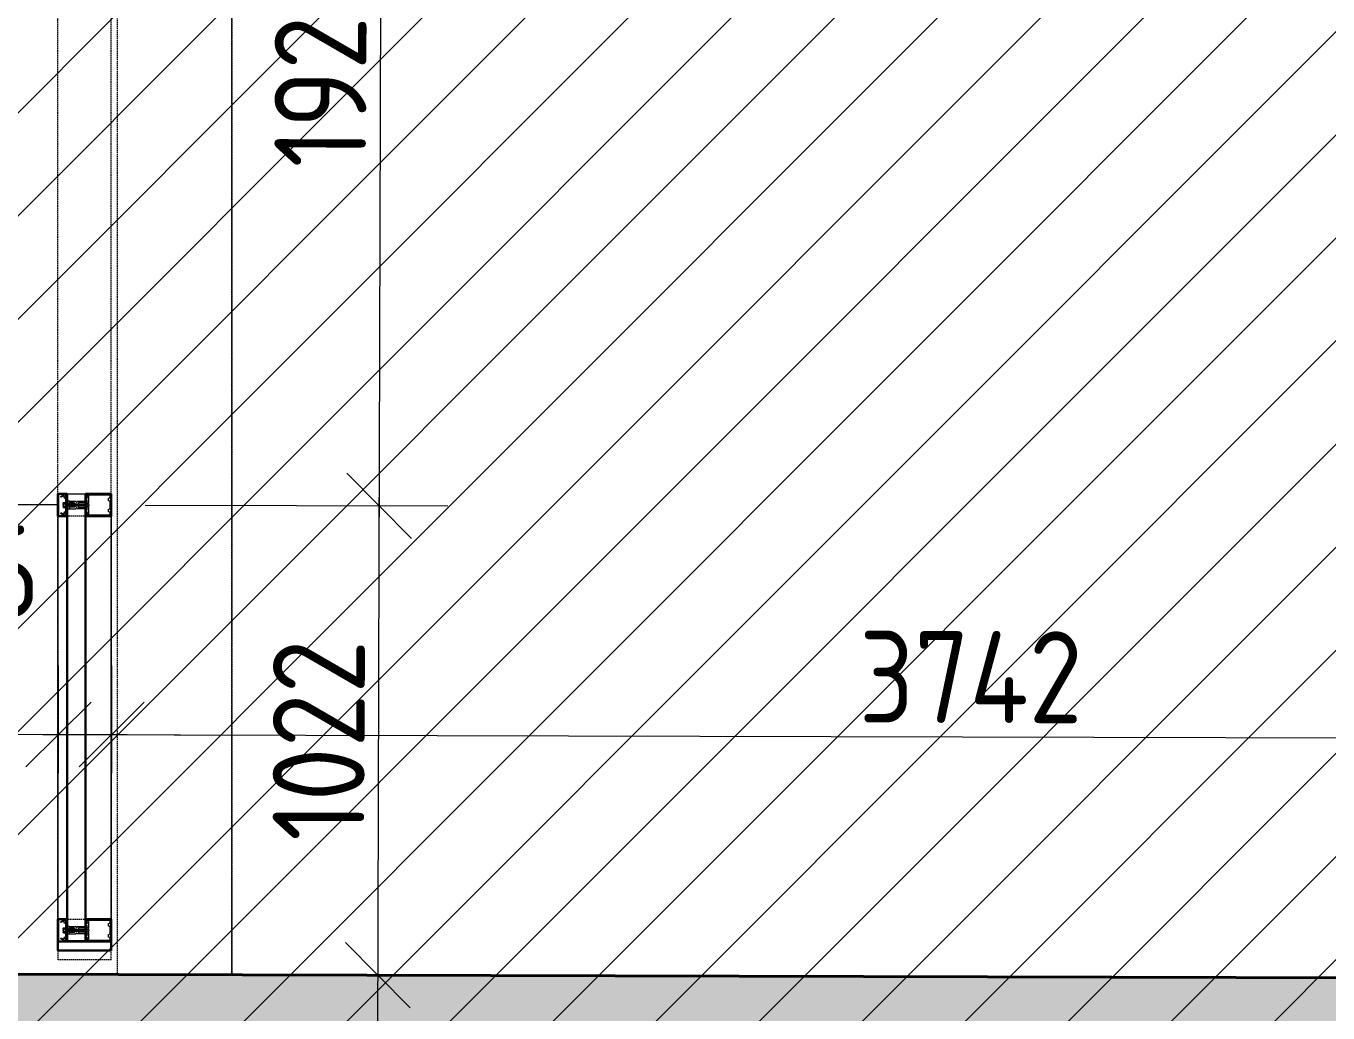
# Model space of a CAD drawing. Header units: millimetres. Extents: x -11886 to 379896, y -8130 to 47743.
# Drawn here: x 237923 to 240758, y 9130 to 11279 of the extents above; entities that cross this region are included whole.
import ezdxf

# ---------------------------------------------------------------- set-up
doc = ezdxf.new("R2010")
doc.units = ezdxf.units.MM
doc.linetypes.add('ADSK_Сверху', pattern=[4.5, 3, -1.5])
for name, color, linetype, lineweight, true_color in [('Витраж', 5, 'Continuous', 18, 0x0000ff), ('Двери', 5, 'Continuous', 18, 0x0000ff), ('Панели витража', 5, 'Continuous', 18, 0x0000ff), ('Стены внутренние', 5, 'Continuous', 18, 0x0000ff)]:
    doc.layers.add(name, color=color, linetype=linetype, lineweight=lineweight, true_color=true_color)
for name, color, linetype, lineweight in [('Каркас', 7, 'Continuous', 18), ('Размеры', 7, 'Continuous', 9), ('Узлы', 7, 'Continuous', 18)]:
    doc.layers.add(name, color=color, linetype=linetype, lineweight=lineweight)
doc.styles.add('GOST Common_1', font='GOST_Common.ttf', dxfattribs={"width": 0.9, "height": 200})
doc.dimstyles.new('ADSK_Основной_2_мм_Округление_до_1_мм', dxfattribs={"dimscale": 304.8, "dimtxt": 201.142999, "dimasz": 0.463911, "dimexe": 0.492126, "dimexo": 0.492126, "dimgap": 0.098425, "dimtad": 1, "dimdec": 0, "dimdsep": 46, "dimtxsty": 'GOST Common_1', "dimblk1": 'OBLIQUE', "dimblk2": 'OBLIQUE', "dimsah": 1, "dimcen": 0.09, "dimdle": 0.492126, "dimazin": 2, "dimtfac": 1, "dimtdec": 4, "dimtix": 1, "dimtmove": 0, "dimatfit": 3, "dimfxl": 1, "dimtvp": 1, "dimtolj": 1, "dimtzin": 0, "dimlwd": 20, "dimlwe": 20, "dimarcsym": 2})
doc.dimstyles.new('ADSK_Основной_2_мм_Округление_до_1_мм_1', dxfattribs={"dimscale": 304.8, "dimtxt": 201.142999, "dimasz": 0.463911, "dimexe": 0.492126, "dimexo": 0.492126, "dimgap": 0.098425, "dimtad": 1, "dimdec": 0, "dimdsep": 46, "dimtxsty": 'GOST Common_1', "dimblk1": 'OBLIQUE', "dimblk2": 'OBLIQUE', "dimsah": 1, "dimcen": 0.09, "dimdle": 0.492126, "dimazin": 2, "dimtfac": 1, "dimtdec": 4, "dimtix": 1, "dimtmove": 1, "dimatfit": 3, "dimfxl": 1, "dimtvp": 1, "dimtolj": 1, "dimtzin": 0, "dimlwd": 20, "dimlwe": 20, "dimarcsym": 2})

# ---------------------------------------------------------------- blocks, each defined once
blk = doc.blocks.new('Прямоугольный импост - Зазор 20х116мм-1859005-03 План 3-го этажа')
at = {"layer": 'Витраж', "color": 161, "linetype": 'ADSK_Сверху', "true_color": 0xaaaaff}
for p, q in [((22014.7, 10062.3), (22014.7, 10086.3)), ((22130.7, 10062.3), (22130.7, 10086.3)), ((22014.7, 9160.3), (22014.7, 9184.3)), ((22130.7, 9160.3), (22130.7, 9184.3))]:
    blk.add_line(p, q, dxfattribs=at)
blk = doc.blocks.new('Прямоугольный импост - Зазор 20х116мм-1859102-03 План 3-го этажа')
at = {"layer": 'Витраж', "color": 161, "linetype": 'ADSK_Сверху', "true_color": 0xaaaaff}
for p, q in [((22014.7, 11982.3), (22014.7, 12006.3)), ((22130.7, 11982.3), (22130.7, 12006.3)), ((22014.7, 10086.3), (22014.7, 10110.3)), ((22130.7, 10086.3), (22130.7, 10110.3))]:
    blk.add_line(p, q, dxfattribs=at)
blk = doc.blocks.new('Прямоугольный импост - Зазор 20х116мм-1854064-03 План 3-го этажа')
at = {"layer": 'Витраж', "color": 161, "linetype": 'ADSK_Сверху', "true_color": 0xaaaaff}
for p, q in [((0, 76), (-20, 76)), ((-20, 76), (-20, 20)), ((0, -40), (0, 76)), ((-20, -20), (-20, -40)), ((-20, -40), (0, -40))]:
    blk.add_line(p, q, dxfattribs=at)
blk = doc.blocks.new('Системная панель - ADSK_Cтеклопакет_40мм-1857743-03 План 3-го этажа')
at = {"layer": 'Панели витража', "color": 161, "linetype": 'ADSK_Сверху', "true_color": 0xaaaaff}
for p, q in [((11.90625, 20), (-11.90625, 20)), ((-11.90625, -20), (-11.90625, 20)), ((11.90625, 20), (11.90625, -20)), ((-11.90625, -20), (11.90625, -20))]:
    blk.add_line(p, q, dxfattribs=at)
blk = doc.blocks.new('Системная панель - ADSK_Cтеклопакет_40мм-1859105-03 План 3-го этажа')
at = {"layer": 'Панели витража', "color": 161, "linetype": 'ADSK_Сверху', "true_color": 0xaaaaff}
for p, q in [((-936, 20), (-959.8125, 20)), ((-959.8125, -20), (-959.8125, 20)), ((959.8125, 20), (936, 20)), ((959.8125, 20), (959.8125, -20)), ((-959.8125, -20), (-936, -20)), ((936, -20), (959.8125, -20))]:
    blk.add_line(p, q, dxfattribs=at)
blk = doc.blocks.new('Прямоугольный импост - 48х116мм простой-1859104-03 План 3-го этажа')
at = {"layer": 'Витраж', "color": 161, "linetype": 'ADSK_Сверху', "true_color": 0xaaaaff}
for p, q in [((22130.7, 11982.3), (22014.7, 11982.3)), ((22014.7, 10110.3), (22014.7, 11982.3)), ((22130.7, 10110.3), (22130.7, 11982.3)), ((22014.7, 10110.3), (22130.7, 10110.3))]:
    blk.add_line(p, q, dxfattribs=at)
blk = doc.blocks.new('Прямоугольный импост - 48х116мм-1857750-03 План 3-го этажа')
at = {"layer": 'Витраж', "color": 161, "linetype": 'ADSK_Сверху', "true_color": 0xaaaaff}
for p, q in [((-24, 76), (24, 76)), ((24, -40), (-24, -40))]:
    blk.add_line(p, q, dxfattribs=at)
blk = doc.blocks.new('Системная панель - ADSK_Cтеклопакет_40мм-1859003-03 План 3-го этажа')
at = {"layer": 'Панели витража', "color": 161, "linetype": 'ADSK_Сверху', "true_color": 0xaaaaff}
for p, q in [((-439, 20), (-462.8125, 20)), ((-462.8125, -20), (-462.8125, 20)), ((462.8125, 20), (439, 20)), ((462.8125, 20), (462.8125, -20)), ((-462.8125, -20), (-439, -20)), ((439, -20), (462.8125, -20))]:
    blk.add_line(p, q, dxfattribs=at)
blk = doc.blocks.new('Прямоугольный импост - 48х116мм простой-1856225-03 План 3-го этажа')
at = {"layer": 'Витраж', "color": 161, "linetype": 'ADSK_Сверху', "true_color": 0xaaaaff}
for p, q in [((22130.7, 10062.3), (22014.7, 10062.3)), ((22014.7, 9184.3), (22014.7, 10062.3)), ((22130.7, 9184.3), (22130.7, 10062.3)), ((22014.7, 9184.3), (22130.7, 9184.3))]:
    blk.add_line(p, q, dxfattribs=at)
blk = doc.blocks.new('Прямоугольный импост - 48х116мм-V8-03 План 3-го этажа')
at = {"layer": 'Витраж', "color": 161, "linetype": 'ADSK_Сверху', "true_color": 0xaaaaff}
for p, q in [((-24, 20), (-24, 76)), ((-24, 76), (24, 76)), ((-24, -40), (-24, -20)), ((24, -40), (-24, -40))]:
    blk.add_line(p, q, dxfattribs=at)
blk = doc.blocks.new('Прямоугольный импост - Зазор 20х116мм-1858188-03 План 3-го этажа')
at = {"layer": 'Витраж', "color": 161, "linetype": 'ADSK_Сверху', "true_color": 0xaaaaff}
for p, q in [((22014.7, 9116.3), (22014.7, 9160.3)), ((22130.7, 9116.3), (22130.7, 9160.3)), ((22014.7, 9116.3), (22130.7, 9116.3))]:
    blk.add_line(p, q, dxfattribs=at)
blk = doc.blocks.new('Системная панель - ADSK_Cтеклопакет_40мм-1856745-03 План 3-го этажа')
at = {"layer": 'Панели витража', "lineweight": 30}
for p, q in [((11.90625, 20), (-11.90625, 20)), ((-11.90625, 20), (-11.90625, -20)), ((11.90625, -20), (11.90625, 20)), ((-11.90625, -20), (11.90625, -20))]:
    blk.add_line(p, q, dxfattribs=at)
blk = doc.blocks.new('Прямоугольный импост - 48х116-1503859-03 План 3-го этажа')
at = {"layer": 'Узлы', "color": 5, "true_color": 0x0000ff}
for p, q in [((-24, 76.5), (-24, 20.5)), ((24, 76.5), (-24, 76.5)), ((-21.5, 23), (-21.5, 74)), ((-21.5, 74), (-16.6, 74)), ((-15.1, 72.4), (-15.1, 70.9)), ((-15.1, 70.9), (-9.2, 70.9)), ((-9.2, 70.9), (-9.2, 72.4)), ((-7.6, 74), (7.6, 74)), ((9.2, 72.4), (9.2, 70.9)), ((9.2, 70.9), (15.1, 70.9)), ((15.1, 70.9), (15.1, 72.4)), ((16.6, 74), (21.5, 74)), ((21.5, 74), (21.5, 23)), ((24, 20.5), (24, 76.5)), ((-24, 20.5), (-18.1, 20.5)), ((-21, 23), (-21.5, 23)), ((-21, 26.1), (-21, 23)), ((-4.1, 26.8), (-20.2, 26.8)), ((-17.2, 24.3), (-15.8, 24.3)), ((-15, 20.5), (-11.8, 20.5)), ((-11, 21.3), (-11, 23.5)), ((-10.5, 24.3), (-10.5, 22.4)), ((-10.2, 24.3), (-5.9, 24.3)), ((-9.7, 21.7), (-8, 21.7)), ((-8, 21.7), (-8, 2.5)), ((-8, -14.1), (-8, 0)), ((-7.7, 2.2), (-6.7, 2.2)), ((-6.7, 0.3), (-7.7, 0.3)), ((-6.4, 2), (-6.4, 0.6)), ((-5.4, 5.1), (-5.4, 22.8)), ((-3.5, 5.1), (-5.4, 5.1)), ((-5.1, 23.5), (-5.1, 21.3)), ((-4.3, 20.5), (-0.8, 20.5)), ((-2.6, 23.8), (-2.6, 25.3)), ((2.6, 23.8), (-2.6, 23.8)), ((-2.5, -1.3), (-1.1, 4.3)), ((-0.8, 20.5), (0, 21.3)), ((0, 21.3), (0.8, 20.5)), ((0.8, 20.5), (4.3, 20.5)), ((1.1, 4.3), (2.5, -1.3)), ((2.6, 25.3), (2.6, 23.8)), ((5.4, 5.1), (3.5, 5.1)), ((20.2, 26.8), (4.1, 26.8)), ((5.1, 21.3), (5.1, 23.5)), ((5.4, 22.8), (5.4, 5.1)), ((5.9, 24.3), (10.2, 24.3)), ((6.4, 0.6), (6.4, 2)), ((6.7, 2.2), (7.7, 2.2)), ((7.7, 0.3), (6.7, 0.3)), ((8, 2.5), (8, 21.7)), ((8, 21.7), (9.7, 21.7)), ((8, -14.1), (8, 0)), ((10.5, 22.4), (10.5, 24.3)), ((11, 23.5), (11, 21.3)), ((11.8, 20.5), (15, 20.5)), ((15.8, 24.3), (17.2, 24.3)), ((18.1, 20.5), (24, 20.5)), ((21, 23), (21, 26.1)), ((21.5, 23), (21, 23)), ((-24, -20), (-24, -24.7)), ((-24, -27.3), (-24, -39.5)), ((-21.4, -19.5), (-23.5, -19.5)), ((-23.2, -25.5), (-22.2, -25.5)), ((-22.7, -38.2), (-22.7, -27.8)), ((-22.7, -27.8), (-22, -27.8)), ((-22, -25.7), (-22.5, -25.7)), ((-21.8, -28), (-19.1, -32.6)), ((-18.3, -23.3), (-20.5, -23.3)), ((-18.9, -28.9), (-18.9, -25.5)), ((-18.9, -25.5), (-16, -25.5)), ((-5.7, -19.5), (-17.4, -19.5)), ((-14.5, -24), (-14.5, -22)), ((-14.5, -22), (-8.3, -22)), ((-8.3, -22), (-7.6, -22.7)), ((-6.9, -14.1), (-8, -14.1)), ((-0.4, -22.7), (-7.6, -22.7)), ((-6.9, -14.1), (-6.6, -14.5)), ((-6.6, -14.5), (-6.2, -14.1)), ((-6.2, -14.1), (-4.3, -14.1)), ((-5.3, -19.1), (-5.7, -19.5)), ((-5, -19.5), (-5.3, -19.1)), ((5, -19.5), (-5, -19.5)), ((-2.4, -0.9), (-4.9, -3.8)), ((-4.9, -3.8), (-4.9, -14.1)), ((-4.9, -3.8), (4.9, -3.8)), ((-4.3, -14.1), (-3.9, -14.5)), ((-3.9, -14.5), (-3.6, -14.1)), ((-3.6, -14.1), (-2.5, -14.1)), ((-2.5, -14.1), (-2.5, -1.1)), ((2.4, -0.9), (-2.4, -0.9)), ((-0.4, -22.7), (0, -22.3)), ((0, -22.3), (0.4, -22.7)), ((7.6, -22.7), (0.4, -22.7)), ((4.9, -3.8), (2.4, -0.9)), ((2.5, -1.3), (2.5, -14.1)), ((2.5, -14.1), (3.6, -14.1)), ((3.6, -14.1), (3.9, -14.5)), ((3.9, -14.5), (4.3, -14.1)), ((4.3, -14.1), (6.2, -14.1)), ((4.9, -3.8), (4.9, -14.1)), ((5.3, -19.1), (5, -19.5)), ((5.7, -19.5), (5.3, -19.1)), ((17.4, -19.5), (5.7, -19.5)), ((6.2, -14.1), (6.6, -14.5)), ((6.6, -14.5), (6.9, -14.1)), ((8, -14.1), (6.9, -14.1)), ((7.6, -22.7), (8.3, -22)), ((8.3, -22), (14.5, -22)), ((14.5, -22), (14.5, -24)), ((16, -25.5), (18.9, -25.5)), ((17, -22), (17, -21.8)), ((20.5, -23.3), (18.3, -23.3)), ((18.9, -25.5), (18.9, -28.9)), ((19.1, -32.6), (21.8, -28)), ((23.5, -19.5), (21.4, -19.5)), ((21.8, -21.8), (21.8, -22)), ((22.5, -25.7), (22, -25.7)), ((22, -27.8), (22.7, -27.8)), ((22.2, -25.5), (23.2, -25.5)), ((22.7, -27.8), (22.7, -38.2)), ((24, -24.7), (24, -20)), ((24, -39.5), (24, -27.3)), ((-24, -39.5), (24, -39.5)), ((-7.4, -38.2), (-22.7, -38.2)), ((-17.4, -31.6), (-18.9, -28.9)), ((0, -38), (-7.4, -38.2)), ((15.9, -38.2), (0, -38)), ((22.7, -38.2), (15.9, -38.2)), ((18.9, -28.9), (17.4, -31.6))]:
    blk.add_line(p, q, dxfattribs=at)
at = {"layer": 'Узлы', "color": 5, "lineweight": 9, "true_color": 0x0000ff}
for p, q in [((0, 28.9), (-2.4, 26.5)), ((2.4, 26.5), (0, 28.9)), ((-2.4, 26.5), (-2.4, -0.9)), ((2.4, -0.9), (2.4, 26.5)), ((-8, -19.5), (-8, -14.1)), ((-6.3, -23.7), (-6.3, -22.7)), ((6.4, -23.7), (-6.3, -23.7)), ((-5.2, -27.2), (-5.2, -23.7)), ((-5.1, -27.3), (5.1, -27.3)), ((3.9, -28.1), (-3.9, -28.1)), ((-2.6, -27.2), (-2.6, -23.7)), ((-2.5, -14.1), (-2.5, -19.5)), ((2.5, -14.1), (2.5, -19.5)), ((2.6, -27.2), (2.6, -23.7)), ((5.2, -27.2), (5.2, -23.7)), ((6.4, -22.7), (6.4, -23.7)), ((8, -14.1), (8, -19.5))]:
    blk.add_line(p, q, dxfattribs=at)
at = {"layer": 'Узлы', "color": 5, "true_color": 0x0000ff}
for centre, radius, start, end in [((-16.6, 72.4), 1.52, 0, 90), ((-7.6, 72.4), 1.52, 90, 180), ((7.6, 72.4), 1.52, 0, 90), ((16.6, 72.4), 1.52, 90, 180), ((-20.2, 26.1), 0.762, 90, 180), ((-17.2, 23), 1.27, 90, 180), ((-16.2, 22.8), 2.29, 180, 225.1897), ((-18.1, 20.9), 0.381, 270, 45.1897), ((-15.8, 23), 1.27, 0, 90), ((-15, 20.9), 0.381, 134.8103, 270), ((-16.9, 22.8), 2.29, 314.8103, 0), ((-11.8, 21.3), 0.762, 270, 0), ((-10.2, 23.5), 0.762, 90, 180), ((-9.7, 22.4), 0.762, 180, 270), ((-7.7, 2.5), 0.254, 180, 270), ((-7.7, 0), 0.254, 90, 180), ((-6.9, 22.8), 1.52, 360, 90), ((-6.7, 2), 0.254, 360, 90), ((-6.7, 0.6), 0.254, 270, 360), ((-5.9, 23.5), 0.762, 0, 90), ((-4.3, 21.3), 0.762, 180, 270), ((-4.1, 25.3), 1.52, 360, 90), ((0, 4), 3.63, 17.5064, 162.4936), ((0, 4), 1.09, 15, 165), ((4.1, 25.3), 1.52, 90, 180), ((4.3, 21.3), 0.762, 270, 0), ((5.9, 23.5), 0.762, 90, 180), ((6.9, 22.8), 1.52, 90, 180), ((6.7, 2), 0.254, 90, 180), ((6.7, 0.6), 0.254, 180, 270), ((7.7, 2.5), 0.254, 270, 0), ((7.7, 0), 0.254, 0, 90), ((9.7, 22.4), 0.762, 270, 0), ((10.2, 23.5), 0.762, 0, 90), ((11.8, 21.3), 0.762, 180, 270), ((15.8, 23), 1.27, 90, 180), ((16.9, 22.8), 2.29, 180, 225.1897), ((15, 20.9), 0.381, 270, 45.1897), ((17.2, 23), 1.27, 0, 90), ((18.1, 20.9), 0.381, 134.8103, 270), ((16.2, 22.8), 2.29, 314.8103, 0), ((20.2, 26.1), 0.762, 0, 90), ((-23.5, -20), 0.508, 90, 180), ((-23.2, -24.7), 0.762, 180, 270), ((-22.5, -27.3), 1.52, 90, 180), ((-22.2, -26.8), 1.27, 288.6629, 90), ((-22, -26.8), 1.02, 270, 90), ((-19.5, -21.8), 2.29, 134.8103, 180), ((-20.5, -22), 1.27, 180, 270), ((-21.4, -19.9), 0.381, 314.8103, 90), ((-18.3, -22), 1.27, 270, 0), ((-17.4, -19.9), 0.381, 90, 225.1897), ((-19.3, -21.8), 2.29, 0, 45.1897), ((-16, -24), 1.52, 270, 0), ((16, -24), 1.52, 180, 270), ((19.3, -21.8), 2.29, 134.8103, 180), ((18.3, -22), 1.27, 180, 270), ((17.4, -19.9), 0.381, 314.8103, 90), ((20.5, -22), 1.27, 270, 0), ((21.4, -19.9), 0.381, 90, 225.1897), ((22.2, -26.8), 1.27, 90, 251.3371), ((22, -26.8), 1.02, 90, 270), ((19.5, -21.8), 2.29, 0, 45.1897), ((22.5, -27.3), 1.52, 360, 90), ((23.2, -24.7), 0.762, 270, 0), ((23.5, -20), 0.508, 0, 90), ((-18.3, -32.1), 1.02, 210, 30), ((18.3, -32.1), 1.02, 150, 330)]:
    blk.add_arc(centre, radius, start, end, dxfattribs=at)
at = {"layer": 'Узлы', "color": 5, "lineweight": 9, "true_color": 0x0000ff}
for centre, radius, start, end in [((-3.9, -26.7), 1.38, 200.9416, 339.0732), ((0, -23.9), 4.19, 234.2873, 305.7127), ((3.9, -26.7), 1.38, 200.9416, 339.0732)]:
    blk.add_arc(centre, radius, start, end, dxfattribs=at)
blk = doc.blocks.new('Прямоугольный импост - 48х116мм-1856723-03 План 3-го этажа')
at = {"layer": 'Витраж', "lineweight": 30}
for p, q in [((-24, 20), (-24, 76)), ((-24, 76), (24, 76)), ((24, 76), (24, 20)), ((-0.1875, 20), (-24, 20)), ((-0.1875, -20), (-0.1875, 20)), ((24, 20), (0.1875, 20)), ((0.1875, 20), (0.1875, -20)), ((-24, -40), (-24, -20)), ((-24, -20), (-0.1875, -20)), ((0.1875, -20), (24, -20)), ((24, -20), (24, -40)), ((24, -40), (-24, -40))]:
    blk.add_line(p, q, dxfattribs=at)
blk = doc.blocks.new('Прямоугольный импост - Зазор 20х116мм-1839984-03 План 3-го этажа')
at = {"layer": 'Витраж', "lineweight": 30}
for p, q in [((0, 76), (-20, 76)), ((-20, 76), (-20, -40)), ((0, -40), (0, 76)), ((-20, -40), (0, -40))]:
    blk.add_line(p, q, dxfattribs=at)
blk = doc.blocks.new('Системная панель - ADSK_Cтеклопакет_40мм-1856757-03 План 3-го этажа')
at = {"layer": 'Панели витража', "lineweight": 30}
for p, q in [((462.8125, 20), (-462.8125, 20)), ((-462.8125, 20), (-462.8125, -20)), ((462.8125, -20), (462.8125, 20)), ((-462.8125, -20), (462.8125, -20))]:
    blk.add_line(p, q, dxfattribs=at)
blk = doc.blocks.new('Прямоугольный импост - 48х116мм-1840198-03 План 3-го этажа')
at = {"layer": 'Витраж'}
for p, q in [((22034.7, 10110.3), (22074.7, 10110.3)), ((22014.7, 10062.3), (22014.7, 9184.3)), ((22130.7, 10062.3), (22130.7, 9184.3))]:
    blk.add_line(p, q, dxfattribs=at)
blk = doc.blocks.new('Дверь-Витраж-Двойная-Витрина - Дв-6-1859109-03 План 3-го этажа')
at = {"layer": 'Двери'}
for p, q in [((-959.8125, 40), (-959.8125, 1095.175)), ((959.8125, 40), (959.8125, 855.55))]:
    blk.add_line(p, q, dxfattribs=at)
for centre, radius, start, end in [((-959.8125, 15.55), 1079.625, 0, 90), ((959.8125, 15.55), 840, 90, 180)]:
    blk.add_arc(centre, radius, start, end, dxfattribs=at)
blk = doc.blocks.new('_Oblique')
at = {"color": 0, "linetype": 'ByBlock', "lineweight": -2}
blk.add_line((-0.5, -0.5), (0.5, 0.5), dxfattribs=at)
blk = doc.blocks.new('*D2295')
at = {"layer": 'Defpoints', "color": 0, "transparency": 16777216}
for p in [(238032, 12156.3), (238032, 10236.3), (238691.5, 10234.6)]:
    blk.add_point(p, dxfattribs=at)
at = {"layer": 'Размеры', "color": 0, "lineweight": 20, "transparency": 16777216}
for p, q in [((238697, 12304.6), (238691.1, 10084.6)), ((238182, 12155.9), (238846.6, 12154.2)), ((238182, 10235.9), (238841.5, 10234.2))]:
    blk.add_line(p, q, dxfattribs=at)
at = {"layer": 'Размеры', "color": 0, "lineweight": 20, "transparency": 16777216, "xscale": 141.4, "yscale": 141.4, "zscale": 141.4}
for p, rotation in [((238696.6, 12154.6), 89.84855052735752), ((238691.5, 10234.6), 269.8485505273575)]:
    blk.add_blockref('_Oblique', p, dxfattribs=dict(at, rotation=rotation))
at = {"layer": 'Размеры', "color": 0, "lineweight": 20, "transparency": 16777216, "insert": (238564, 11194.9), "char_height": 200, "width": 560.473, "attachment_point": 5, "rotation": 89.8486, "style": 'GOST Common_1'}
blk.add_mtext('\\A1;1920', dxfattribs=at)
blk = doc.blocks.new('*D2296')
at = {"layer": 'Defpoints', "color": 0, "transparency": 16777216}
for p in [(238032, 10236.3), (238688.8, 9212.7), (238788.8, 9212.5)]:
    blk.add_point(p, dxfattribs=at)
at = {"layer": 'Размеры', "color": 0, "lineweight": 20, "transparency": 16777216}
for p, q in [((238691.9, 10384.6), (238688.4, 9062.7)), ((238182, 10235.9), (238841.5, 10234.2)), ((238638.8, 9212.9), (238538.8, 9213.1))]:
    blk.add_line(p, q, dxfattribs=at)
at = {"layer": 'Размеры', "color": 0, "lineweight": 20, "transparency": 16777216, "xscale": 141.4, "yscale": 141.4, "zscale": 141.4}
for p, rotation in [((238691.5, 10234.6), 89.84855052735752), ((238688.8, 9212.7), 269.8485505273575)]:
    blk.add_blockref('_Oblique', p, dxfattribs=dict(at, rotation=rotation))
at = {"layer": 'Размеры', "color": 0, "lineweight": 20, "transparency": 16777216, "insert": (238560.2, 9724), "char_height": 200, "width": 560.473, "attachment_point": 5, "rotation": 89.8486, "style": 'GOST Common_1'}
blk.add_mtext('\\A1;1022', dxfattribs=at)
blk = doc.blocks.new('*D2301')
at = {"layer": 'Defpoints', "color": 0, "transparency": 16777216}
for p in [(234841.8, 9845.3), (237993.2, 9736.9), (237992, 9266.3)]:
    blk.add_point(p, dxfattribs=at)
at = {"layer": 'Размеры', "color": 0, "lineweight": 20, "transparency": 16777216}
for p, q in [((237992.4, 9416.3), (237993.6, 9886.9)), ((234691.5, 9745.7), (238143.2, 9736.5)), ((234841.4, 9695.3), (234841.1, 9595.3))]:
    blk.add_line(p, q, dxfattribs=at)
at = {"layer": 'Размеры', "color": 0, "lineweight": 20, "transparency": 16777216, "xscale": 141.4, "yscale": 141.4, "zscale": 141.4}
for p, rotation in [((234841.5, 9745.3), 179.8485505273597), ((237993.2, 9736.9), 359.8485505273597)]:
    blk.add_blockref('_Oblique', p, dxfattribs=dict(at, rotation=rotation))
at = {"layer": 'Размеры', "color": 0, "lineweight": 20, "transparency": 16777216, "insert": (236417.7, 9871.1), "char_height": 200, "width": 560.473, "attachment_point": 5, "rotation": 359.8486, "style": 'GOST Common_1'}
blk.add_mtext('\\A1;3152', dxfattribs=at)
blk = doc.blocks.new('*D2302')
at = {"layer": 'Defpoints', "color": 0, "transparency": 16777216}
for p in [(238109.2, 9736.6), (237992, 9266.3), (238108, 9266.3)]:
    blk.add_point(p, dxfattribs=at)
at = {"layer": 'Размеры', "color": 0, "lineweight": 20, "transparency": 16777216}
for p, q in [((237992.4, 9416.3), (237993.6, 9886.9)), ((238108.4, 9416.3), (238109.6, 9886.6)), ((237843.2, 9737.3), (238259.2, 9736.2))]:
    blk.add_line(p, q, dxfattribs=at)
at = {"layer": 'Размеры', "color": 0, "lineweight": 20, "transparency": 16777216, "xscale": 141.4, "yscale": 141.4, "zscale": 141.4}
for p, rotation in [((237993.2, 9736.9), 179.8485505273597), ((238109.2, 9736.6), 359.8485505273597)]:
    blk.add_blockref('_Oblique', p, dxfattribs=dict(at, rotation=rotation))
at = {"layer": 'Размеры', "color": 0, "lineweight": 20, "transparency": 16777216, "insert": (237657.2, 10192.5), "char_height": 200, "width": 364.103, "attachment_point": 1, "rotation": 359.8486, "line_spacing_factor": 1.022761, "style": 'GOST Common_1'}
blk.add_mtext('\\A1;116', dxfattribs=at)
blk = doc.blocks.new('*D2303')
at = {"layer": 'Defpoints', "color": 0, "transparency": 16777216}
for p in [(241851.2, 9826.7), (241850.9, 9726.7), (238108, 9266.3)]:
    blk.add_point(p, dxfattribs=at)
at = {"layer": 'Размеры', "color": 0, "lineweight": 20, "transparency": 16777216}
for p, q in [((238108.4, 9416.3), (238109.6, 9886.6)), ((237959.2, 9737), (242000.9, 9726.3)), ((241850.8, 9676.7), (241850.5, 9576.7))]:
    blk.add_line(p, q, dxfattribs=at)
at = {"layer": 'Размеры', "color": 0, "lineweight": 20, "transparency": 16777216, "xscale": 141.4, "yscale": 141.4, "zscale": 141.4}
for p, rotation in [((238109.2, 9736.6), 179.8485505273597), ((241850.9, 9726.7), 359.8485505273597)]:
    blk.add_blockref('_Oblique', p, dxfattribs=dict(at, rotation=rotation))
at = {"layer": 'Размеры', "color": 0, "lineweight": 20, "transparency": 16777216, "insert": (239980.4, 9861.7), "char_height": 200, "width": 625.93, "attachment_point": 5, "rotation": 359.8486, "style": 'GOST Common_1'}
blk.add_mtext('\\A1;3742', dxfattribs=at)

msp = doc.modelspace()

# ---------------------------------------------------------------- hatches: boundary and pattern name
at = {"lineweight": 13, "true_color": 0x636466, "transparency": 33554559}
h = msp.add_hatch(dxfattribs=at)
h.set_pattern_fill('ANSI31', color=251, scale=50)
h.set_pattern_definition([(45, (215977.25, 85026.59), (-112.2532, 112.2532), [])])
h.paths.add_polyline_path([(265910.66, 8682.3), (272191.2, 8682.3), (272009.87, 43909.21), (262010.47, 43909.21), (262010.47, 21084.06), (262697.11, 21054.57), (262698.93, 11328.12), (216748.38, 11328.12), (216748.38, 8679.25), (216267.75, 8679.25), (216267.75, 456.79), (224250.25, 422.02), (224250.25, 2336.48), (234949.9, 2336.48), (234949.9, -2582.57), (247313.65, -2582.57), (247313.65, 2335.74), (258014.19, 2256.79), (258014.19, 300.23), (265910.66, 300.23)])
at = {"layer": 'Стены внутренние', "true_color": 0xc0c0c0}
h = msp.add_hatch(color=9, dxfattribs=at)
h.paths.add_polyline_path([(258100.32, 8781.42), (258097.49, 9161.43), (251920.52, 9177.75), (251919.51, 8797.75), (258042.56, 8781.57)])
h.paths.add_polyline_path([(250419.52, 8801.72), (250420.34, 9181.72), (243349.52, 9200.41), (243348.51, 8820.41), (249544.59, 8804.03)])
h.paths.add_polyline_path([(241848.52, 8824.38), (241849.34, 9204.37), (234840.13, 9222.9), (234840.13, 8842.9), (241580.64, 8825.08)])
h.paths.add_polyline_path([(233339.13, 8846.87), (233339.95, 9226.87), (231140.59, 9232.68), (231139.59, 8852.68), (232774.02, 8848.36)])
h.paths.add_polyline_path([(229639.59, 8856.65), (229640.41, 9236.65), (224110.28, 9251.26), (224111.02, 8871.26), (227566.27, 8862.13)])

# ---------------------------------------------------------------- linework, layer by layer
at = {"layer": 'Каркас', "color": 253, "linetype": 'ADSK_Сверху', "true_color": 0xb2b2b2}
for p, q in [((238120.73, 13453.71), (238120.73, 9214.23)), ((238370.73, 9213.57), (238370.73, 13453.71)), ((238120.73, 9214.23), (238370.73, 9213.57))]:
    msp.add_line(p, q, dxfattribs=at)
at = {"layer": 'Каркас', "color": 253, "linetype": 'ADSK_Сверху', "true_color": 0xaaaaaa}
for p, q in [((238120.73, 13453.71), (238120.73, 9214.23)), ((238370.73, 13453.71), (238370.73, 9213.57)), ((238370.73, 9213.57), (238120.73, 9214.23))]:
    msp.add_line(p, q, dxfattribs=at)
at = {"layer": 'Стены внутренние', "color": 18, "linetype": 'ADSK_Сверху', "true_color": 0x000000}
for p, q in [((237991.98, 9266.33), (237991.98, 9246.16)), ((238107.98, 9246.16), (237991.98, 9246.16)), ((238107.98, 9246.16), (238107.98, 9266.33))]:
    msp.add_line(p, q, dxfattribs=at)
at = {"layer": 'Стены внутренние', "color": 18, "lineweight": 40, "true_color": 0x000000}
msp.add_line((241849.52, 9204.37), (234840.13, 9222.9), dxfattribs=at)

# ---------------------------------------------------------------- block references
at = {"layer": 'Витраж', "color": 161, "linetype": 'ADSK_Сверху', "true_color": 0xaaaaff}
for name in ['Прямоугольный импост - Зазор 20х116мм-1859102-03 План 3-го этажа', 'Прямоугольный импост - 48х116мм простой-1859104-03 План 3-го этажа', 'Прямоугольный импост - Зазор 20х116мм-1859005-03 План 3-го этажа', 'Прямоугольный импост - 48х116мм простой-1856225-03 План 3-го этажа', 'Прямоугольный импост - Зазор 20х116мм-1858188-03 План 3-го этажа']:
    msp.add_blockref(name, (215977.25, 150), dxfattribs=at)
at = {"layer": 'Витраж', "color": 161, "linetype": 'ADSK_Сверху', "true_color": 0xaaaaff, "extrusion": (0, 0, -1), "rotation": 90.00000000000007}
for name, p in [('Прямоугольный импост - 48х116мм-1857750-03 План 3-го этажа', (-238031.98, 10236.33)), ('Прямоугольный импост - 48х116мм-V8-03 План 3-го этажа', (-238031.98, 9310.33))]:
    msp.add_blockref(name, p, dxfattribs=at)
at = {"layer": 'Витраж', "extrusion": (0, 0, -1), "rotation": 90.00000000000007}
for p in [(-238031.98, 10236.33), (-238031.98, 9310.33)]:
    msp.add_blockref('Прямоугольный импост - 48х116мм-1856723-03 План 3-го этажа', p, dxfattribs=at)
at = {"layer": 'Витраж'}
msp.add_blockref('Прямоугольный импост - 48х116мм-1840198-03 План 3-го этажа', (215977.25, 150), dxfattribs=at)
at = {"layer": 'Витраж', "lineweight": 9, "extrusion": (0, 0, -1), "rotation": 90.00000000000007}
msp.add_blockref('Прямоугольный импост - 48х116-1503859-03 План 3-го этажа', (-238031.48, 9310.33), dxfattribs=at)
at = {"layer": 'Витраж', "color": 161, "linetype": 'ADSK_Сверху', "true_color": 0xaaaaff, "rotation": 269.9999999999999}
msp.add_blockref('Прямоугольный импост - Зазор 20х116мм-1854064-03 План 3-го этажа', (238031.98, 9266.33), dxfattribs=at)
at = {"layer": 'Витраж', "rotation": 269.9999999999999}
msp.add_blockref('Прямоугольный импост - Зазор 20х116мм-1839984-03 План 3-го этажа', (238031.98, 9266.33), dxfattribs=at)
at = {"layer": 'Двери', "rotation": 89.99999999999993}
msp.add_blockref('Дверь-Витраж-Двойная-Витрина - Дв-6-1859109-03 План 3-го этажа', (238031.98, 11196.33), dxfattribs=at)
at = {"layer": 'Панели витража', "color": 161, "linetype": 'ADSK_Сверху', "true_color": 0xaaaaff, "rotation": 89.99999999999993}
for name, p in [('Системная панель - ADSK_Cтеклопакет_40мм-1859105-03 План 3-го этажа', (238031.98, 11196.33)), ('Системная панель - ADSK_Cтеклопакет_40мм-1859003-03 План 3-го этажа', (238031.98, 9773.33)), ('Системная панель - ADSK_Cтеклопакет_40мм-1857743-03 План 3-го этажа', (238031.98, 9298.24))]:
    msp.add_blockref(name, p, dxfattribs=at)
at = {"layer": 'Панели витража', "rotation": 89.99999999999993}
for name, p in [('Системная панель - ADSK_Cтеклопакет_40мм-1856757-03 План 3-го этажа', (238031.98, 9773.33)), ('Системная панель - ADSK_Cтеклопакет_40мм-1856745-03 План 3-го этажа', (238031.98, 9298.24))]:
    msp.add_blockref(name, p, dxfattribs=at)
at = {"layer": 'Узлы', "color": 5, "lineweight": 9, "true_color": 0x0000ff, "extrusion": (0, 0, -1), "rotation": 90.00000000000007}
msp.add_blockref('Прямоугольный импост - 48х116-1503859-03 План 3-го этажа', (-238031.48, 10236.33), dxfattribs=at)

# ---------------------------------------------------------------- dimensions: what is measured, and where the dimension line sits
at = {"layer": 'Размеры', "lineweight": 20}
for base, p1, p2, angle, override, picture, middle in [((238691.5, 10234.59), (238031.98, 12156.33), (238031.98, 10236.33), 89.84855, {"dimpost": '<>', "dimfxl": 1920}, '*D2295', (238564.04, 11194.92)), ((238688.8, 9212.73), (238031.98, 10236.33), (238788.79, 9212.46), 89.84855, {"dimpost": '<>', "dimfxl": 1273.208234}, '*D2296', (238560.15, 9724)), ((237993.22, 9736.94), (234841.77, 9845.26), (237991.98, 9266.33), 359.84855, {"dimpost": '<>', "dimfxl": 3202.957461}, '*D2301', (236417.71, 9871.11)), ((241850.9, 9726.74), (238107.98, 9266.33), (241851.17, 9826.73), 359.84855, {"dimpost": '<>', "dimfxl": 3784.907831}, '*D2303', (239980.4, 9861.69))]:
    dim = msp.add_linear_dim(base=base, p1=p1, p2=p2, angle=angle, dimstyle='ADSK_Основной_2_мм_Округление_до_1_мм', override=override, dxfattribs=at)
    dim.commit()
    dim.dimension.update_dxf_attribs({"geometry": picture, "text_midpoint": middle})
dim = msp.add_linear_dim(base=(238109.22, 9736.63), p1=(237991.98, 9266.33), p2=(238107.98, 9266.33), angle=359.84855, dimstyle='ADSK_Основной_2_мм_Округление_до_1_мм_1', override={"dimpost": '<>', "dimfxl": 116}, dxfattribs=at)
dim.commit()
dim.dimension.update_dxf_attribs({"geometry": '*D2302', "text_midpoint": (237838.44, 9895.38), "dimtype": 160})

doc.saveas('drawing.dxf')
